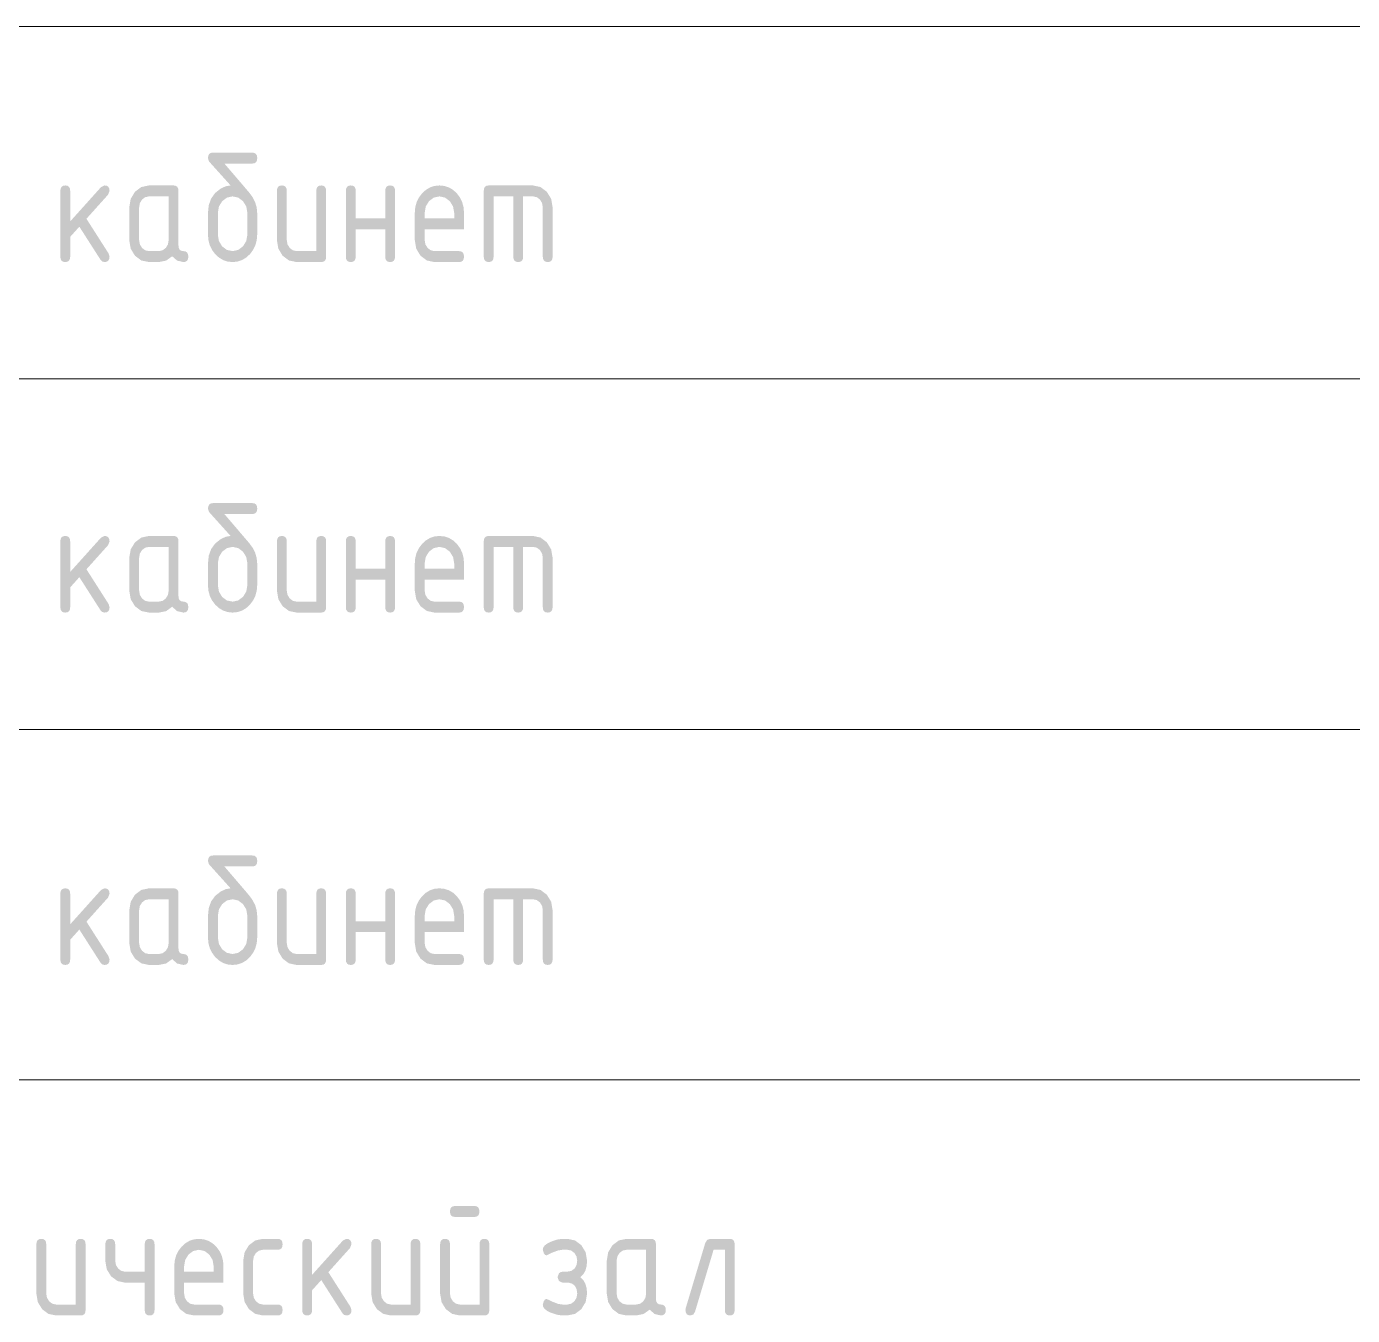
# Model space of a CAD drawing. Header units: millimetres. Extents: x -33838 to 476301, y -41806 to 120107.
# Drawn here: x 168345 to 171374, y -792 to 2150 of the extents above; entities that cross this region are included whole.
import ezdxf

# ---------------------------------------------------------------- set-up
doc = ezdxf.new("R2010")
doc.units = ezdxf.units.MM
doc.layers.add('0_АР', color=8, linetype='Continuous', lineweight=20)

msp = doc.modelspace()

# ---------------------------------------------------------------- hatches: boundary and pattern name
at = {"layer": '0_АР'}
h = msp.add_hatch(color=7, dxfattribs=at)
h.paths.add_polyline_path([(168872.05086, 1724.64827), (168872.05086, 1674.65307), (168871.01906, 1662.15687), (168867.93056, 1650.62697), (168862.79566, 1640.05827), (168855.62466, 1630.44557), (168846.97316, 1622.45557), (168837.46906, 1616.75477), (168827.10706, 1613.33817), (168815.88206, 1612.20037), (168804.64846, 1613.33817), (168794.26756, 1616.75477), (168784.74436, 1622.45557), (168776.08426, 1630.44557), (168768.89006, 1640.05827), (168763.75776, 1650.62697), (168760.68216, 1662.15687), (168759.65806, 1674.65307), (168759.65806, 1724.64827), (168761.47796, 1742.20877), (168766.94106, 1757.27337), (168776.05246, 1769.84707), (168788.81736, 1779.93517), (168800.47556, 1785.29577), (168811.30696, 1787.10097), (168761.91806, 1842.00207), (168759.65806, 1849.38827), (168760.36176, 1854.92717), (168762.47616, 1858.88987), (168766.00656, 1861.27127), (168770.95796, 1862.06627), (168861.02656, 1862.06627), (168865.91426, 1861.28167), (168869.41196, 1858.93127), (168871.51426, 1855.02017), (168872.21626, 1849.55367), (168871.51426, 1844.09577), (168869.41196, 1840.20367), (168865.91426, 1837.87227), (168861.02656, 1837.09617), (168797.14076, 1837.09617), (168853.69546, 1771.00547), (168861.72596, 1760.01827), (168867.46206, 1748.63307), (168870.90366, 1736.84477)])
h.paths.add_polyline_path([(168849.61646, 1674.65307), (168849.61646, 1724.64827), (168847.13596, 1738.99367), (168839.69456, 1751.10667), (168828.78046, 1759.36797), (168815.88206, 1762.13097), (168802.94226, 1759.36797), (168792.06956, 1751.10667), (168784.65566, 1738.99367), (168782.20276, 1724.64827), (168782.20276, 1674.65307), (168784.64196, 1660.14237), (168791.95926, 1648.02937), (168802.82516, 1639.87137), (168815.88206, 1637.17047), (168828.78046, 1639.90587), (168839.69456, 1648.13957), (168847.13596, 1660.25947)])
h = msp.add_hatch(color=7, dxfattribs=at)
h.dxf.hatch_style = 2
h.paths.add_polyline_path([(168444.98756, 1704.96987), (168515.59816, 1783.51807), (168523.59086, 1787.10097), (168528.51046, 1786.31637), (168532.02446, 1783.96597), (168534.13276, 1780.05487), (168534.83556, 1774.58837), (168531.41806, 1765.93437), (168482.08426, 1711.03327), (168532.63076, 1631.87877), (168534.83556, 1624.49247), (168534.13276, 1619.10697), (168532.02446, 1615.26647), (168528.51046, 1612.96607), (168523.59086, 1612.20037), (168518.26466, 1613.52327), (168514.22016, 1617.49207), (168465.87856, 1693.00857), (168444.98756, 1669.74727), (168444.98756, 1624.71297), (168444.28476, 1619.22317), (168442.17636, 1615.31477), (168438.66236, 1612.97727), (168433.74276, 1612.20037), (168428.79126, 1612.97727), (168425.26086, 1615.31477), (168423.14646, 1619.22317), (168422.44286, 1624.71297), (168422.44286, 1774.58837), (168423.14646, 1780.05487), (168425.26086, 1783.96597), (168428.79126, 1786.31637), (168433.74276, 1787.10097), (168438.66236, 1786.31637), (168442.17636, 1783.96597), (168444.28476, 1780.05487), (168444.98756, 1774.58837)])
h = msp.add_hatch(color=7, dxfattribs=at)
h.paths.add_polyline_path([(168714.77616, 1624.71297), (168714.07336, 1619.22317), (168711.96496, 1615.31477), (168708.45096, 1612.97727), (168703.53136, 1612.20037), (168689.26176, 1615.50767), (168677.84466, 1625.42957), (168663.98856, 1615.50767), (168647.36246, 1612.20037), (168624.87296, 1612.20037), (168607.46826, 1615.80397), (168592.95756, 1626.64227), (168583.15966, 1642.76527), (168579.89376, 1662.19557), (168579.89376, 1737.16087), (168583.15966, 1756.51547), (168592.95756, 1772.60407), (168607.46826, 1783.46987), (168624.87296, 1787.10097), (168681.04176, 1787.10097), (168685.96136, 1786.31637), (168689.47536, 1783.96597), (168691.58376, 1780.05487), (168692.28656, 1774.58837), (168692.28656, 1649.68297), (168692.98936, 1644.19327), (168695.09776, 1640.28477), (168698.61176, 1637.94727), (168703.53136, 1637.17047), (168708.45096, 1636.38667), (168711.96496, 1634.04227), (168714.07336, 1630.14757)])
h.paths.add_polyline_path([(168669.85206, 1762.13097), (168624.87296, 1762.13097), (168616.18436, 1760.28437), (168608.94276, 1754.79977), (168604.05766, 1746.74517), (168602.43846, 1737.16087), (168602.43846, 1662.19557), (168604.09206, 1652.65267), (168609.05306, 1644.55667), (168616.30156, 1639.00327), (168624.87296, 1637.17047), (168647.36246, 1637.17047), (168656.00966, 1638.98947), (168663.29266, 1644.44647), (168668.20536, 1652.53557), (168669.85206, 1662.19557)])
h = msp.add_hatch(color=7, dxfattribs=at)
h.dxf.hatch_style = 2
h.paths.add_polyline_path([(169029.50186, 1774.58837), (169029.50186, 1624.71297), (169028.79906, 1619.22317), (169026.69066, 1615.31477), (169023.17666, 1612.97727), (169018.25706, 1612.20037), (168962.08816, 1612.20037), (168944.68356, 1615.80397), (168930.17286, 1626.64227), (168920.37496, 1642.76527), (168917.10906, 1662.19557), (168917.10906, 1774.58837), (168917.81266, 1780.05487), (168919.92706, 1783.96597), (168923.45746, 1786.31637), (168928.40896, 1787.10097), (168933.32856, 1786.31637), (168936.84256, 1783.96597), (168938.95096, 1780.05487), (168939.65376, 1774.58837), (168939.65376, 1662.19557), (168941.30736, 1652.65267), (168946.26826, 1644.55667), (168953.51676, 1639.00327), (168962.08816, 1637.17047), (169007.06736, 1637.17047), (169007.06736, 1774.58837), (169007.76156, 1780.05487), (169009.85096, 1783.96597), (169013.34606, 1786.31637), (169018.25706, 1787.10097), (169023.17666, 1786.31637), (169026.69066, 1783.96597), (169028.79906, 1780.05487)])
h = msp.add_hatch(color=7, dxfattribs=at)
h.dxf.hatch_style = 2
h.paths.add_polyline_path([(169097.10466, 1687.16567), (169097.10466, 1624.71297), (169096.40186, 1619.22317), (169094.29346, 1615.31477), (169090.77946, 1612.97727), (169085.85986, 1612.20037), (169080.90836, 1612.97727), (169077.37806, 1615.31477), (169075.26366, 1619.22317), (169074.55996, 1624.71297), (169074.55996, 1774.58837), (169075.26366, 1780.05487), (169077.37806, 1783.96597), (169080.90836, 1786.31637), (169085.85986, 1787.10097), (169090.77946, 1786.31637), (169094.29346, 1783.96597), (169096.40186, 1780.05487), (169097.10466, 1774.58837), (169097.10466, 1712.13567), (169164.51826, 1712.13567), (169164.51826, 1774.58837), (169165.21246, 1780.05487), (169167.30196, 1783.96597), (169170.79696, 1786.31637), (169175.70796, 1787.10097), (169180.62756, 1786.31637), (169184.14156, 1783.96597), (169186.24996, 1780.05487), (169186.95276, 1774.58837), (169186.95276, 1624.71297), (169186.24996, 1619.22317), (169184.14156, 1615.31477), (169180.62756, 1612.97727), (169175.70796, 1612.20037), (169170.79696, 1612.97727), (169167.30196, 1615.31477), (169165.21246, 1619.22317), (169164.51826, 1624.71297), (169164.51826, 1687.16567)])
h = msp.add_hatch(color=7, dxfattribs=at)
h.paths.add_polyline_path([(169288.23486, 1762.13097), (169275.29506, 1759.36797), (169264.42236, 1751.10667), (169257.00846, 1738.99367), (169254.55556, 1724.64827), (169254.55556, 1712.13567), (169321.96926, 1712.13567), (169321.96926, 1724.64827), (169319.48876, 1738.99367), (169312.04736, 1751.10667), (169301.13326, 1759.36797)])
h.paths.add_polyline_path([(169254.55556, 1687.16567), (169254.55556, 1662.19557), (169256.20926, 1652.65267), (169261.17016, 1644.55667), (169268.41866, 1639.00327), (169276.99006, 1637.17047), (169333.15886, 1637.17047), (169338.07846, 1636.38667), (169341.59246, 1634.04227), (169343.70086, 1630.14757), (169344.40366, 1624.71297), (169343.70086, 1619.22317), (169341.59246, 1615.31477), (169338.07846, 1612.97727), (169333.15886, 1612.20037), (169276.99006, 1612.20037), (169259.58546, 1615.80397), (169245.07466, 1626.64227), (169235.27686, 1642.76527), (169232.01086, 1662.19557), (169232.01086, 1724.64827), (169233.03496, 1737.11267), (169236.11056, 1748.62617), (169241.24286, 1759.18887), (169248.43706, 1768.80067), (169257.09716, 1776.79927), (169266.62036, 1782.51897), (169277.00126, 1785.95467), (169288.23486, 1787.10097), (169299.59416, 1785.96587), (169310.02856, 1782.56727), (169319.54296, 1776.91557), (169328.14286, 1769.02117), (169335.24146, 1759.46017), (169340.32466, 1748.88107), (169343.38216, 1737.27887), (169344.40366, 1724.64827), (169344.40366, 1687.16567)])
h = msp.add_hatch(color=7, dxfattribs=at)
h.dxf.hatch_style = 2
h.paths.add_polyline_path([(169400.76176, 1787.10097), (169501.85456, 1787.10097), (169519.16276, 1783.43537), (169533.65976, 1772.49377), (169543.48516, 1756.37767), (169546.77866, 1737.16087), (169546.77866, 1624.71297), (169546.07676, 1619.22317), (169543.97436, 1615.31477), (169540.47676, 1612.97727), (169535.58896, 1612.20037), (169530.66936, 1612.97727), (169527.15536, 1615.31477), (169525.04696, 1619.22317), (169524.34416, 1624.71297), (169524.34416, 1737.16087), (169522.70436, 1746.88297), (169517.83986, 1754.90997), (169510.61206, 1760.31877), (169501.85456, 1762.13097), (169479.42016, 1762.13097), (169479.42016, 1624.71297), (169478.71736, 1619.22317), (169476.60896, 1615.31477), (169473.09496, 1612.97727), (169468.17536, 1612.20037), (169463.25576, 1612.97727), (169459.74176, 1615.31477), (169457.63336, 1619.22317), (169456.93056, 1624.71297), (169456.93056, 1762.13097), (169412.00656, 1762.13097), (169412.00656, 1624.71297), (169411.30376, 1619.22317), (169409.19536, 1615.31477), (169405.68136, 1612.97727), (169400.76176, 1612.20037), (169395.81026, 1612.97727), (169392.27986, 1615.31477), (169390.16546, 1619.22317), (169389.46186, 1624.71297), (169389.46186, 1774.58837), (169390.16546, 1780.05487), (169392.27986, 1783.96597), (169395.81026, 1786.31637)])
h = msp.add_hatch(color=7, dxfattribs=at)
h.paths.add_polyline_path([(168872.05086, 924.54657), (168872.05086, 874.55137), (168871.01906, 862.05517), (168867.93056, 850.52527), (168862.79566, 839.95657), (168855.62466, 830.34387), (168846.97316, 822.35387), (168837.46906, 816.65307), (168827.10706, 813.23637), (168815.88206, 812.09867), (168804.64846, 813.23637), (168794.26756, 816.65307), (168784.74436, 822.35387), (168776.08426, 830.34387), (168768.89006, 839.95657), (168763.75776, 850.52527), (168760.68216, 862.05517), (168759.65806, 874.55137), (168759.65806, 924.54657), (168761.47796, 942.10707), (168766.94106, 957.17167), (168776.05246, 969.74537), (168788.81736, 979.83347), (168800.47556, 985.19407), (168811.30696, 986.99927), (168761.91806, 1041.90027), (168759.65806, 1049.28657), (168760.36176, 1054.82547), (168762.47616, 1058.78817), (168766.00656, 1061.16957), (168770.95796, 1061.96457), (168861.02656, 1061.96457), (168865.91426, 1061.17987), (168869.41196, 1058.82947), (168871.51426, 1054.91847), (168872.21626, 1049.45197), (168871.51426, 1043.99407), (168869.41196, 1040.10197), (168865.91426, 1037.77047), (168861.02656, 1036.99447), (168797.14076, 1036.99447), (168853.69546, 970.90377), (168861.72596, 959.91647), (168867.46206, 948.53137), (168870.90366, 936.74307)])
h.paths.add_polyline_path([(168849.61646, 874.55137), (168849.61646, 924.54657), (168847.13596, 938.89197), (168839.69456, 951.00487), (168828.78046, 959.26627), (168815.88206, 962.02917), (168802.94226, 959.26627), (168792.06956, 951.00487), (168784.65566, 938.89197), (168782.20276, 924.54657), (168782.20276, 874.55137), (168784.64196, 860.04057), (168791.95926, 847.92767), (168802.82516, 839.76967), (168815.88206, 837.06867), (168828.78046, 839.80407), (168839.69456, 848.03787), (168847.13596, 860.15777)])
h = msp.add_hatch(color=7, dxfattribs=at)
h.dxf.hatch_style = 2
h.paths.add_polyline_path([(168444.98756, 904.86817), (168515.59816, 983.41637), (168523.59086, 986.99927), (168528.51046, 986.21467), (168532.02446, 983.86427), (168534.13276, 979.95317), (168534.83556, 974.48667), (168531.41806, 965.83257), (168482.08426, 910.93157), (168532.63076, 831.77707), (168534.83556, 824.39077), (168534.13276, 819.00517), (168532.02446, 815.16477), (168528.51046, 812.86437), (168523.59086, 812.09867), (168518.26466, 813.42157), (168514.22016, 817.39037), (168465.87856, 892.90677), (168444.98756, 869.64557), (168444.98756, 824.61127), (168444.28476, 819.12147), (168442.17636, 815.21307), (168438.66236, 812.87557), (168433.74276, 812.09867), (168428.79126, 812.87557), (168425.26086, 815.21307), (168423.14646, 819.12147), (168422.44286, 824.61127), (168422.44286, 974.48667), (168423.14646, 979.95317), (168425.26086, 983.86427), (168428.79126, 986.21467), (168433.74276, 986.99927), (168438.66236, 986.21467), (168442.17636, 983.86427), (168444.28476, 979.95317), (168444.98756, 974.48667)])
h = msp.add_hatch(color=7, dxfattribs=at)
h.paths.add_polyline_path([(168714.77616, 824.61127), (168714.07336, 819.12147), (168711.96496, 815.21307), (168708.45096, 812.87557), (168703.53136, 812.09867), (168689.26176, 815.40597), (168677.84466, 825.32787), (168663.98856, 815.40597), (168647.36246, 812.09867), (168624.87296, 812.09867), (168607.46826, 815.70227), (168592.95756, 826.54047), (168583.15966, 842.66357), (168579.89376, 862.09387), (168579.89376, 937.05917), (168583.15966, 956.41367), (168592.95756, 972.50227), (168607.46826, 983.36817), (168624.87296, 986.99927), (168681.04176, 986.99927), (168685.96136, 986.21467), (168689.47536, 983.86427), (168691.58376, 979.95317), (168692.28656, 974.48667), (168692.28656, 849.58127), (168692.98936, 844.09157), (168695.09776, 840.18307), (168698.61176, 837.84557), (168703.53136, 837.06867), (168708.45096, 836.28497), (168711.96496, 833.94057), (168714.07336, 830.04587)])
h.paths.add_polyline_path([(168669.85206, 962.02917), (168624.87296, 962.02917), (168616.18436, 960.18267), (168608.94276, 954.69807), (168604.05766, 946.64337), (168602.43846, 937.05917), (168602.43846, 862.09387), (168604.09206, 852.55097), (168609.05306, 844.45497), (168616.30156, 838.90147), (168624.87296, 837.06867), (168647.36246, 837.06867), (168656.00966, 838.88767), (168663.29266, 844.34477), (168668.20536, 852.43387), (168669.85206, 862.09387)])
h = msp.add_hatch(color=7, dxfattribs=at)
h.dxf.hatch_style = 2
h.paths.add_polyline_path([(169029.50186, 974.48667), (169029.50186, 824.61127), (169028.79906, 819.12147), (169026.69066, 815.21307), (169023.17666, 812.87557), (169018.25706, 812.09867), (168962.08816, 812.09867), (168944.68356, 815.70227), (168930.17286, 826.54047), (168920.37496, 842.66357), (168917.10906, 862.09387), (168917.10906, 974.48667), (168917.81266, 979.95317), (168919.92706, 983.86427), (168923.45746, 986.21467), (168928.40896, 986.99927), (168933.32856, 986.21467), (168936.84256, 983.86427), (168938.95096, 979.95317), (168939.65376, 974.48667), (168939.65376, 862.09387), (168941.30736, 852.55097), (168946.26826, 844.45497), (168953.51676, 838.90147), (168962.08816, 837.06867), (169007.06736, 837.06867), (169007.06736, 974.48667), (169007.76156, 979.95317), (169009.85096, 983.86427), (169013.34606, 986.21467), (169018.25706, 986.99927), (169023.17666, 986.21467), (169026.69066, 983.86427), (169028.79906, 979.95317)])
h = msp.add_hatch(color=7, dxfattribs=at)
h.dxf.hatch_style = 2
h.paths.add_polyline_path([(169097.10466, 887.06397), (169097.10466, 824.61127), (169096.40186, 819.12147), (169094.29346, 815.21307), (169090.77946, 812.87557), (169085.85986, 812.09867), (169080.90836, 812.87557), (169077.37806, 815.21307), (169075.26366, 819.12147), (169074.55996, 824.61127), (169074.55996, 974.48667), (169075.26366, 979.95317), (169077.37806, 983.86427), (169080.90836, 986.21467), (169085.85986, 986.99927), (169090.77946, 986.21467), (169094.29346, 983.86427), (169096.40186, 979.95317), (169097.10466, 974.48667), (169097.10466, 912.03397), (169164.51826, 912.03397), (169164.51826, 974.48667), (169165.21246, 979.95317), (169167.30196, 983.86427), (169170.79696, 986.21467), (169175.70796, 986.99927), (169180.62756, 986.21467), (169184.14156, 983.86427), (169186.24996, 979.95317), (169186.95276, 974.48667), (169186.95276, 824.61127), (169186.24996, 819.12147), (169184.14156, 815.21307), (169180.62756, 812.87557), (169175.70796, 812.09867), (169170.79696, 812.87557), (169167.30196, 815.21307), (169165.21246, 819.12147), (169164.51826, 824.61127), (169164.51826, 887.06397)])
h = msp.add_hatch(color=7, dxfattribs=at)
h.paths.add_polyline_path([(169288.23486, 962.02917), (169275.29506, 959.26627), (169264.42236, 951.00487), (169257.00846, 938.89197), (169254.55556, 924.54657), (169254.55556, 912.03397), (169321.96926, 912.03397), (169321.96926, 924.54657), (169319.48876, 938.89197), (169312.04736, 951.00487), (169301.13326, 959.26627)])
h.paths.add_polyline_path([(169254.55556, 887.06397), (169254.55556, 862.09387), (169256.20926, 852.55097), (169261.17016, 844.45497), (169268.41866, 838.90147), (169276.99006, 837.06867), (169333.15886, 837.06867), (169338.07846, 836.28497), (169341.59246, 833.94057), (169343.70086, 830.04587), (169344.40366, 824.61127), (169343.70086, 819.12147), (169341.59246, 815.21307), (169338.07846, 812.87557), (169333.15886, 812.09867), (169276.99006, 812.09867), (169259.58546, 815.70227), (169245.07466, 826.54047), (169235.27686, 842.66357), (169232.01086, 862.09387), (169232.01086, 924.54657), (169233.03496, 937.01097), (169236.11056, 948.52447), (169241.24286, 959.08707), (169248.43706, 968.69887), (169257.09716, 976.69757), (169266.62036, 982.41727), (169277.00126, 985.85287), (169288.23486, 986.99927), (169299.59416, 985.86407), (169310.02856, 982.46547), (169319.54296, 976.81387), (169328.14286, 968.91937), (169335.24146, 959.35837), (169340.32466, 948.77937), (169343.38216, 937.17717), (169344.40366, 924.54657), (169344.40366, 887.06397)])
h = msp.add_hatch(color=7, dxfattribs=at)
h.dxf.hatch_style = 2
h.paths.add_polyline_path([(169400.76176, 986.99927), (169501.85456, 986.99927), (169519.16276, 983.33367), (169533.65976, 972.39207), (169543.48516, 956.27587), (169546.77866, 937.05917), (169546.77866, 824.61127), (169546.07676, 819.12147), (169543.97436, 815.21307), (169540.47676, 812.87557), (169535.58896, 812.09867), (169530.66936, 812.87557), (169527.15536, 815.21307), (169525.04696, 819.12147), (169524.34416, 824.61127), (169524.34416, 937.05917), (169522.70436, 946.78117), (169517.83986, 954.80827), (169510.61206, 960.21707), (169501.85456, 962.02917), (169479.42016, 962.02917), (169479.42016, 824.61127), (169478.71736, 819.12147), (169476.60896, 815.21307), (169473.09496, 812.87557), (169468.17536, 812.09867), (169463.25576, 812.87557), (169459.74176, 815.21307), (169457.63336, 819.12147), (169456.93056, 824.61127), (169456.93056, 962.02917), (169412.00656, 962.02917), (169412.00656, 824.61127), (169411.30376, 819.12147), (169409.19536, 815.21307), (169405.68136, 812.87557), (169400.76176, 812.09867), (169395.81026, 812.87557), (169392.27986, 815.21307), (169390.16546, 819.12147), (169389.46186, 824.61127), (169389.46186, 974.48667), (169390.16546, 979.95317), (169392.27986, 983.86427), (169395.81026, 986.21467)])
h = msp.add_hatch(color=7, dxfattribs=at)
h.paths.add_polyline_path([(168872.05086, 120.21147), (168872.05086, 70.21627), (168871.01906, 57.72007), (168867.93056, 46.19017), (168862.79566, 35.62147), (168855.62466, 26.00877), (168846.97316, 18.01877), (168837.46906, 12.31797), (168827.10706, 8.90137), (168815.88206, 7.76357), (168804.64846, 8.90137), (168794.26756, 12.31797), (168784.74436, 18.01877), (168776.08426, 26.00877), (168768.89006, 35.62147), (168763.75776, 46.19017), (168760.68216, 57.72007), (168759.65806, 70.21627), (168759.65806, 120.21147), (168761.47796, 137.77197), (168766.94106, 152.83657), (168776.05246, 165.41027), (168788.81736, 175.49837), (168800.47556, 180.85897), (168811.30696, 182.66417), (168761.91806, 237.56527), (168759.65806, 244.95147), (168760.36176, 250.49037), (168762.47616, 254.45307), (168766.00656, 256.83447), (168770.95796, 257.62947), (168861.02656, 257.62947), (168865.91426, 256.84487), (168869.41196, 254.49447), (168871.51426, 250.58337), (168872.21626, 245.11687), (168871.51426, 239.65897), (168869.41196, 235.76687), (168865.91426, 233.43547), (168861.02656, 232.65937), (168797.14076, 232.65937), (168853.69546, 166.56867), (168861.72596, 155.58147), (168867.46206, 144.19627), (168870.90366, 132.40797)])
h.paths.add_polyline_path([(168849.61646, 70.21627), (168849.61646, 120.21147), (168847.13596, 134.55687), (168839.69456, 146.66987), (168828.78046, 154.93117), (168815.88206, 157.69417), (168802.94226, 154.93117), (168792.06956, 146.66987), (168784.65566, 134.55687), (168782.20276, 120.21147), (168782.20276, 70.21627), (168784.64196, 55.70557), (168791.95926, 43.59257), (168802.82516, 35.43457), (168815.88206, 32.73367), (168828.78046, 35.46907), (168839.69456, 43.70287), (168847.13596, 55.82267)])
h = msp.add_hatch(color=7, dxfattribs=at)
h.dxf.hatch_style = 2
h.paths.add_polyline_path([(168444.98756, 100.53307), (168515.59816, 179.08127), (168523.59086, 182.66417), (168528.51046, 181.87957), (168532.02446, 179.52917), (168534.13276, 175.61807), (168534.83556, 170.15157), (168531.41806, 161.49757), (168482.08426, 106.59647), (168532.63076, 27.44197), (168534.83556, 20.05567), (168534.13276, 14.67017), (168532.02446, 10.82967), (168528.51046, 8.52927), (168523.59086, 7.76357), (168518.26466, 9.08647), (168514.22016, 13.05527), (168465.87856, 88.57177), (168444.98756, 65.31047), (168444.98756, 20.27617), (168444.28476, 14.78637), (168442.17636, 10.87797), (168438.66236, 8.54047), (168433.74276, 7.76357), (168428.79126, 8.54047), (168425.26086, 10.87797), (168423.14646, 14.78637), (168422.44286, 20.27617), (168422.44286, 170.15157), (168423.14646, 175.61807), (168425.26086, 179.52917), (168428.79126, 181.87957), (168433.74276, 182.66417), (168438.66236, 181.87957), (168442.17636, 179.52917), (168444.28476, 175.61807), (168444.98756, 170.15157)])
h = msp.add_hatch(color=7, dxfattribs=at)
h.paths.add_polyline_path([(168714.77616, 20.27617), (168714.07336, 14.78637), (168711.96496, 10.87797), (168708.45096, 8.54047), (168703.53136, 7.76357), (168689.26176, 11.07087), (168677.84466, 20.99277), (168663.98856, 11.07087), (168647.36246, 7.76357), (168624.87296, 7.76357), (168607.46826, 11.36717), (168592.95756, 22.20547), (168583.15966, 38.32847), (168579.89376, 57.75877), (168579.89376, 132.72407), (168583.15966, 152.07867), (168592.95756, 168.16727), (168607.46826, 179.03307), (168624.87296, 182.66417), (168681.04176, 182.66417), (168685.96136, 181.87957), (168689.47536, 179.52917), (168691.58376, 175.61807), (168692.28656, 170.15157), (168692.28656, 45.24627), (168692.98936, 39.75647), (168695.09776, 35.84797), (168698.61176, 33.51047), (168703.53136, 32.73367), (168708.45096, 31.94987), (168711.96496, 29.60547), (168714.07336, 25.71077)])
h.paths.add_polyline_path([(168669.85206, 157.69417), (168624.87296, 157.69417), (168616.18436, 155.84757), (168608.94276, 150.36297), (168604.05766, 142.30837), (168602.43846, 132.72407), (168602.43846, 57.75877), (168604.09206, 48.21587), (168609.05306, 40.11997), (168616.30156, 34.56647), (168624.87296, 32.73367), (168647.36246, 32.73367), (168656.00966, 34.55267), (168663.29266, 40.00967), (168668.20536, 48.09877), (168669.85206, 57.75877)])
h = msp.add_hatch(color=7, dxfattribs=at)
h.dxf.hatch_style = 2
h.paths.add_polyline_path([(169029.50186, 170.15157), (169029.50186, 20.27617), (169028.79906, 14.78637), (169026.69066, 10.87797), (169023.17666, 8.54047), (169018.25706, 7.76357), (168962.08816, 7.76357), (168944.68356, 11.36717), (168930.17286, 22.20547), (168920.37496, 38.32847), (168917.10906, 57.75877), (168917.10906, 170.15157), (168917.81266, 175.61807), (168919.92706, 179.52917), (168923.45746, 181.87957), (168928.40896, 182.66417), (168933.32856, 181.87957), (168936.84256, 179.52917), (168938.95096, 175.61807), (168939.65376, 170.15157), (168939.65376, 57.75877), (168941.30736, 48.21587), (168946.26826, 40.11997), (168953.51676, 34.56647), (168962.08816, 32.73367), (169007.06736, 32.73367), (169007.06736, 170.15157), (169007.76156, 175.61807), (169009.85096, 179.52917), (169013.34606, 181.87957), (169018.25706, 182.66417), (169023.17666, 181.87957), (169026.69066, 179.52917), (169028.79906, 175.61807)])
h = msp.add_hatch(color=7, dxfattribs=at)
h.dxf.hatch_style = 2
h.paths.add_polyline_path([(169097.10466, 82.72887), (169097.10466, 20.27617), (169096.40186, 14.78637), (169094.29346, 10.87797), (169090.77946, 8.54047), (169085.85986, 7.76357), (169080.90836, 8.54047), (169077.37806, 10.87797), (169075.26366, 14.78637), (169074.55996, 20.27617), (169074.55996, 170.15157), (169075.26366, 175.61807), (169077.37806, 179.52917), (169080.90836, 181.87957), (169085.85986, 182.66417), (169090.77946, 181.87957), (169094.29346, 179.52917), (169096.40186, 175.61807), (169097.10466, 170.15157), (169097.10466, 107.69887), (169164.51826, 107.69887), (169164.51826, 170.15157), (169165.21246, 175.61807), (169167.30196, 179.52917), (169170.79696, 181.87957), (169175.70796, 182.66417), (169180.62756, 181.87957), (169184.14156, 179.52917), (169186.24996, 175.61807), (169186.95276, 170.15157), (169186.95276, 20.27617), (169186.24996, 14.78637), (169184.14156, 10.87797), (169180.62756, 8.54047), (169175.70796, 7.76357), (169170.79696, 8.54047), (169167.30196, 10.87797), (169165.21246, 14.78637), (169164.51826, 20.27617), (169164.51826, 82.72887)])
h = msp.add_hatch(color=7, dxfattribs=at)
h.paths.add_polyline_path([(169288.23486, 157.69417), (169275.29506, 154.93117), (169264.42236, 146.66987), (169257.00846, 134.55687), (169254.55556, 120.21147), (169254.55556, 107.69887), (169321.96926, 107.69887), (169321.96926, 120.21147), (169319.48876, 134.55687), (169312.04736, 146.66987), (169301.13326, 154.93117)])
h.paths.add_polyline_path([(169254.55556, 82.72887), (169254.55556, 57.75877), (169256.20926, 48.21587), (169261.17016, 40.11997), (169268.41866, 34.56647), (169276.99006, 32.73367), (169333.15886, 32.73367), (169338.07846, 31.94987), (169341.59246, 29.60547), (169343.70086, 25.71077), (169344.40366, 20.27617), (169343.70086, 14.78637), (169341.59246, 10.87797), (169338.07846, 8.54047), (169333.15886, 7.76357), (169276.99006, 7.76357), (169259.58546, 11.36717), (169245.07466, 22.20547), (169235.27686, 38.32847), (169232.01086, 57.75877), (169232.01086, 120.21147), (169233.03496, 132.67587), (169236.11056, 144.18937), (169241.24286, 154.75207), (169248.43706, 164.36387), (169257.09716, 172.36247), (169266.62036, 178.08217), (169277.00126, 181.51787), (169288.23486, 182.66417), (169299.59416, 181.52907), (169310.02856, 178.13047), (169319.54296, 172.47877), (169328.14286, 164.58437), (169335.24146, 155.02337), (169340.32466, 144.44427), (169343.38216, 132.84207), (169344.40366, 120.21147), (169344.40366, 82.72887)])
h = msp.add_hatch(color=7, dxfattribs=at)
h.dxf.hatch_style = 2
h.paths.add_polyline_path([(169400.76176, 182.66417), (169501.85456, 182.66417), (169519.16276, 178.99857), (169533.65976, 168.05697), (169543.48516, 151.94087), (169546.77866, 132.72407), (169546.77866, 20.27617), (169546.07676, 14.78637), (169543.97436, 10.87797), (169540.47676, 8.54047), (169535.58896, 7.76357), (169530.66936, 8.54047), (169527.15536, 10.87797), (169525.04696, 14.78637), (169524.34416, 20.27617), (169524.34416, 132.72407), (169522.70436, 142.44617), (169517.83986, 150.47327), (169510.61206, 155.88207), (169501.85456, 157.69417), (169479.42016, 157.69417), (169479.42016, 20.27617), (169478.71736, 14.78637), (169476.60896, 10.87797), (169473.09496, 8.54047), (169468.17536, 7.76357), (169463.25576, 8.54047), (169459.74176, 10.87797), (169457.63336, 14.78637), (169456.93056, 20.27617), (169456.93056, 157.69417), (169412.00656, 157.69417), (169412.00656, 20.27617), (169411.30376, 14.78637), (169409.19536, 10.87797), (169405.68136, 8.54047), (169400.76176, 7.76357), (169395.81026, 8.54047), (169392.27986, 10.87797), (169390.16546, 14.78637), (169389.46186, 20.27617), (169389.46186, 170.15157), (169390.16546, 175.61807), (169392.27986, 179.52917), (169395.81026, 181.87957)])
h = msp.add_hatch(color=7, dxfattribs=at)
h.paths.add_polyline_path([(169402.22996, -629.95013), (169402.22996, -779.82553), (169401.52716, -785.31533), (169399.41876, -789.22373), (169395.90476, -791.56123), (169390.98516, -792.33813), (169334.81636, -792.33813), (169317.41176, -788.73453), (169302.90096, -777.89633), (169293.10316, -761.77323), (169289.83716, -742.34293), (169289.83716, -629.95013), (169290.54086, -624.48363), (169292.65526, -620.57253), (169296.18566, -618.22213), (169301.13706, -617.43753), (169306.05666, -618.22213), (169309.57066, -620.57253), (169311.67906, -624.48363), (169312.38186, -629.95013), (169312.38186, -742.34293), (169314.03556, -751.88583), (169318.99646, -759.98183), (169326.24496, -765.53533), (169334.81636, -767.36813), (169379.79546, -767.36813), (169379.79546, -629.95013), (169380.48966, -624.48363), (169382.57916, -620.57253), (169386.07416, -618.22213), (169390.98516, -617.43753), (169395.90476, -618.22213), (169399.41876, -620.57253), (169401.52716, -624.48363)])
h.paths.add_polyline_path([(169368.33026, -567.44233), (169323.57156, -567.44233), (169318.66056, -566.66633), (169315.16556, -564.33483), (169313.07606, -560.44273), (169312.38186, -554.98483), (169313.07606, -549.51833), (169315.16556, -545.60733), (169318.66056, -543.25683), (169323.57156, -542.47223), (169368.33026, -542.47223), (169373.24986, -543.25683), (169376.76386, -545.60733), (169378.87226, -549.51833), (169379.57506, -554.98483), (169378.87226, -560.44273), (169376.76386, -564.33483), (169373.24986, -566.66633)])
h = msp.add_hatch(color=7, dxfattribs=at)
h.dxf.hatch_style = 2
h.paths.add_polyline_path([(168480.15206, -629.95013), (168480.15206, -779.82553), (168479.44926, -785.31533), (168477.34086, -789.22373), (168473.82686, -791.56123), (168468.90726, -792.33813), (168412.73846, -792.33813), (168395.33376, -788.73453), (168380.82306, -777.89633), (168371.02516, -761.77323), (168367.75926, -742.34293), (168367.75926, -629.95013), (168368.46296, -624.48363), (168370.57736, -620.57253), (168374.10766, -618.22213), (168379.05916, -617.43753), (168383.97876, -618.22213), (168387.49276, -620.57253), (168389.60116, -624.48363), (168390.30396, -629.95013), (168390.30396, -742.34293), (168391.95756, -751.88583), (168396.91856, -759.98183), (168404.16706, -765.53533), (168412.73846, -767.36813), (168457.71756, -767.36813), (168457.71756, -629.95013), (168458.41176, -624.48363), (168460.50126, -620.57253), (168463.99626, -618.22213), (168468.90726, -617.43753), (168473.82686, -618.22213), (168477.34086, -620.57253), (168479.44926, -624.48363)])
h = msp.add_hatch(color=7, dxfattribs=at)
h.dxf.hatch_style = 2
h.paths.add_polyline_path([(168637.60296, -629.95013), (168637.60296, -779.82553), (168636.90016, -785.31533), (168634.79176, -789.22373), (168631.27776, -791.56123), (168626.35816, -792.33813), (168621.44716, -791.56123), (168617.95216, -789.22373), (168615.86266, -785.31533), (168615.16856, -779.82553), (168615.16856, -717.37283), (168570.18936, -717.37283), (168552.99146, -713.77623), (168538.43936, -702.98613), (168528.51746, -687.14563), (168525.21016, -668.36983), (168525.21016, -629.95013), (168525.91386, -624.48363), (168528.02826, -620.57253), (168531.55866, -618.22213), (168536.51006, -617.43753), (168541.42966, -618.22213), (168544.94366, -620.57253), (168547.05206, -624.48363), (168547.75486, -629.95013), (168547.75486, -667.37763), (168549.40856, -676.92053), (168554.36946, -685.01653), (168561.61796, -690.57003), (168570.18936, -692.40283), (168615.16856, -692.40283), (168615.16856, -629.95013), (168615.86266, -624.48363), (168617.95216, -620.57253), (168621.44716, -618.22213), (168626.35816, -617.43753), (168631.27776, -618.22213), (168634.79176, -620.57253), (168636.90016, -624.48363)])
h = msp.add_hatch(color=7, dxfattribs=at)
h.paths.add_polyline_path([(168738.88506, -642.40763), (168725.94526, -645.17053), (168715.07256, -653.43193), (168707.65876, -665.54483), (168705.20586, -679.89023), (168705.20586, -692.40283), (168772.61946, -692.40283), (168772.61946, -679.89023), (168770.13896, -665.54483), (168762.69756, -653.43193), (168751.78356, -645.17053)])
h.paths.add_polyline_path([(168705.20586, -717.37283), (168705.20586, -742.34293), (168706.85946, -751.88583), (168711.82036, -759.98183), (168719.06886, -765.53533), (168727.64026, -767.36813), (168783.80916, -767.36813), (168788.72876, -768.15183), (168792.24276, -770.49623), (168794.35116, -774.39093), (168795.05396, -779.82553), (168794.35116, -785.31533), (168792.24276, -789.22373), (168788.72876, -791.56123), (168783.80916, -792.33813), (168727.64026, -792.33813), (168710.23566, -788.73453), (168695.72496, -777.89633), (168685.92706, -761.77323), (168682.66116, -742.34293), (168682.66116, -679.89023), (168683.68516, -667.42583), (168686.76076, -655.91233), (168691.89316, -645.34973), (168699.08736, -635.73793), (168707.74746, -627.73923), (168717.27056, -622.01953), (168727.65146, -618.58393), (168738.88506, -617.43753), (168750.24446, -618.57273), (168760.67876, -621.97123), (168770.19326, -627.62293), (168778.79306, -635.51743), (168785.89166, -645.07843), (168790.97496, -655.65743), (168794.03246, -667.25963), (168795.05396, -679.89023), (168795.05396, -717.37283)])
h = msp.add_hatch(color=7, dxfattribs=at)
h.dxf.hatch_style = 2
h.paths.add_polyline_path([(168862.65676, -667.37763), (168862.65676, -742.34293), (168864.31036, -751.88583), (168869.27136, -759.98183), (168876.51986, -765.53533), (168885.09126, -767.36813), (168918.82556, -767.36813), (168923.74516, -768.15183), (168927.25916, -770.49623), (168929.36756, -774.39093), (168930.07036, -779.82553), (168929.36756, -785.31533), (168927.25916, -789.22373), (168923.74516, -791.56123), (168918.82556, -792.33813), (168885.09126, -792.33813), (168867.68656, -788.73453), (168853.17586, -777.89633), (168843.37796, -761.77323), (168840.11206, -742.34293), (168840.11206, -667.37763), (168843.37796, -648.02313), (168853.17586, -631.93453), (168867.68656, -621.06863), (168885.09126, -617.43753), (168918.82556, -617.43753), (168923.74516, -618.22213), (168927.25916, -620.57253), (168929.36756, -624.48363), (168930.07036, -629.95013), (168929.36756, -635.40803), (168927.25916, -639.30013), (168923.74516, -641.63153), (168918.82556, -642.40763), (168885.09126, -642.40763), (168876.40266, -644.25413), (168869.16106, -649.73873), (168864.27596, -657.79343)])
h = msp.add_hatch(color=7, dxfattribs=at)
h.dxf.hatch_style = 2
h.paths.add_polyline_path([(168997.48006, -699.56863), (169068.09066, -621.02043), (169076.08336, -617.43753), (169081.00286, -618.22213), (169084.51686, -620.57253), (169086.62526, -624.48363), (169087.32806, -629.95013), (169083.91056, -638.60423), (169034.57676, -693.50523), (169085.12326, -772.65973), (169087.32806, -780.04603), (169086.62526, -785.43163), (169084.51686, -789.27203), (169081.00286, -791.57243), (169076.08336, -792.33813), (169070.75716, -791.01523), (169066.71266, -787.04643), (169018.37106, -711.53003), (168997.48006, -734.79123), (168997.48006, -779.82553), (168996.77726, -785.31533), (168994.66886, -789.22373), (168991.15486, -791.56123), (168986.23526, -792.33813), (168981.28376, -791.56123), (168977.75336, -789.22373), (168975.63896, -785.31533), (168974.93526, -779.82553), (168974.93526, -629.95013), (168975.63896, -624.48363), (168977.75336, -620.57253), (168981.28376, -618.22213), (168986.23526, -617.43753), (168991.15486, -618.22213), (168994.66886, -620.57253), (168996.77726, -624.48363), (168997.48006, -629.95013)])
h = msp.add_hatch(color=7, dxfattribs=at)
h.dxf.hatch_style = 2
h.paths.add_polyline_path([(169244.77906, -629.95013), (169244.77906, -779.82553), (169244.07626, -785.31533), (169241.96786, -789.22373), (169238.45386, -791.56123), (169233.53426, -792.33813), (169177.36536, -792.33813), (169159.96076, -788.73453), (169145.45006, -777.89633), (169135.65216, -761.77323), (169132.38626, -742.34293), (169132.38626, -629.95013), (169133.08986, -624.48363), (169135.20436, -620.57253), (169138.73466, -618.22213), (169143.68616, -617.43753), (169148.60576, -618.22213), (169152.11976, -620.57253), (169154.22816, -624.48363), (169154.93096, -629.95013), (169154.93096, -742.34293), (169156.58456, -751.88583), (169161.54556, -759.98183), (169168.79396, -765.53533), (169177.36536, -767.36813), (169222.34456, -767.36813), (169222.34456, -629.95013), (169223.03876, -624.48363), (169225.12826, -620.57253), (169228.62326, -618.22213), (169233.53426, -617.43753), (169238.45386, -618.22213), (169241.96786, -620.57253), (169244.07626, -624.48363)])
h = msp.add_hatch(color=7, dxfattribs=at)
h.dxf.hatch_style = 2
h.paths.add_polyline_path([(169602.99856, -742.34293), (169601.51036, -731.88363), (169597.04546, -723.98743), (169591.14746, -719.57083), (169583.76116, -717.59333), (169569.26426, -717.37283), (169561.27166, -713.78993), (169558.01946, -704.86023), (169561.32676, -695.87543), (169565.78466, -693.11943), (169572.51636, -692.18233), (169575.93396, -692.18233), (169579.46176, -692.40283), (169589.52136, -690.61823), (169596.93526, -685.23703), (169601.47586, -677.17553), (169602.99856, -667.37763), (169601.35876, -657.65553), (169596.49426, -649.62853), (169589.26646, -644.21973), (169580.50906, -642.40763), (169569.26426, -642.40763), (169558.79116, -644.00613), (169546.16836, -648.74653), (169535.98466, -653.50773), (169532.82886, -655.08553), (169529.59736, -653.96243), (169526.82066, -650.56553), (169524.28506, -641.85633), (169525.43316, -637.05133), (169528.88086, -632.47883), (169534.63326, -628.14403), (169542.69566, -624.05213), (169556.99276, -619.09113), (169569.26426, -617.43753), (169580.50906, -617.43753), (169597.91366, -621.06863), (169612.42436, -631.93453), (169622.17406, -648.02313), (169625.43306, -667.37763), (169624.46326, -679.76103), (169621.56076, -690.12903), (169616.73596, -698.49203), (169609.99906, -704.86023), (169616.73596, -711.41453), (169621.56076, -719.83953), (169624.46326, -730.14553), (169625.43306, -742.34293), (169622.17406, -761.77323), (169612.42436, -777.89633), (169597.91366, -788.73453), (169580.50906, -792.33813), (169569.26426, -792.33813), (169556.70346, -790.72583), (169542.53026, -785.88893), (169534.54026, -781.94173), (169528.83946, -777.62763), (169525.42286, -772.95173), (169524.28506, -767.91933), (169526.82066, -759.21013), (169529.63876, -755.83393), (169532.99426, -754.69013), (169536.67366, -756.28863), (169546.71956, -761.02913), (169558.92206, -765.79023), (169569.26426, -767.36813), (169580.50906, -767.36813), (169589.10796, -765.54903), (169596.38406, -760.09203), (169601.34496, -752.00293)])
h = msp.add_hatch(color=7, dxfattribs=at)
h.paths.add_polyline_path([(169805.30456, -779.82553), (169804.60176, -785.31533), (169802.49336, -789.22373), (169798.97936, -791.56123), (169794.05976, -792.33813), (169779.79016, -789.03083), (169768.37316, -779.10893), (169754.51696, -789.03083), (169737.89096, -792.33813), (169715.40136, -792.33813), (169697.99666, -788.73453), (169683.48596, -777.89633), (169673.68816, -761.77323), (169670.42216, -742.34293), (169670.42216, -667.37763), (169673.68816, -648.02313), (169683.48596, -631.93453), (169697.99666, -621.06863), (169715.40136, -617.43753), (169771.57016, -617.43753), (169776.48976, -618.22213), (169780.00376, -620.57253), (169782.11216, -624.48363), (169782.81496, -629.95013), (169782.81496, -754.85553), (169783.51776, -760.34523), (169785.62616, -764.25373), (169789.14016, -766.59123), (169794.05976, -767.36813), (169798.97936, -768.15183), (169802.49336, -770.49623), (169804.60176, -774.39093)])
h.paths.add_polyline_path([(169760.38046, -642.40763), (169715.40136, -642.40763), (169706.71276, -644.25413), (169699.47116, -649.73873), (169694.58606, -657.79343), (169692.96686, -667.37763), (169692.96686, -742.34293), (169694.62056, -751.88583), (169699.58146, -759.98183), (169706.82996, -765.53533), (169715.40136, -767.36813), (169737.89096, -767.36813), (169746.53806, -765.54903), (169753.82106, -760.09203), (169758.73376, -752.00293), (169760.38046, -742.34293)])
h = msp.add_hatch(color=7, dxfattribs=at)
h.dxf.hatch_style = 2
h.paths.add_polyline_path([(169906.41046, -617.43753), (169951.33446, -617.43753), (169956.25406, -618.22213), (169959.76806, -620.57253), (169961.87646, -624.48363), (169962.57926, -629.95013), (169962.57926, -779.82553), (169961.87646, -785.31533), (169959.76806, -789.22373), (169956.25406, -791.56123), (169951.33446, -792.33813), (169946.42356, -791.56123), (169942.92846, -789.22373), (169940.83906, -785.31533), (169940.14486, -779.82553), (169940.14486, -642.40763), (169914.40306, -642.40763), (169872.01466, -783.79433), (169868.07346, -790.21593), (169861.48646, -792.33813), (169856.53496, -791.55093), (169853.00456, -789.18243), (169850.89016, -785.22233), (169850.18646, -779.66023), (169850.73776, -775.85683), (169895.16566, -627.63503), (169899.50646, -619.99383)])

# ---------------------------------------------------------------- linework, layer by layer
at = {"layer": '0_АР', "color": 7, "lineweight": 0}
for points in [[(177124.58286, 2149.83487), (175126.44516, 2149.83487), (167125.42796, 2149.83487), (165622.59136, 2149.83487)], [(177124.58286, 1345.49977), (175126.44516, 1345.49977), (167125.42796, 1345.49977), (165622.59136, 1345.49977)], [(177124.58286, 545.39807), (175126.44516, 545.39807), (167125.42796, 545.39807), (165622.59136, 545.39807)], [(177124.58286, -254.70363), (175126.44516, -254.70363), (167125.42796, -254.70363), (165622.59136, -254.70363)]]:
    msp.add_lwpolyline(points, dxfattribs=at)

doc.saveas('drawing.dxf')
